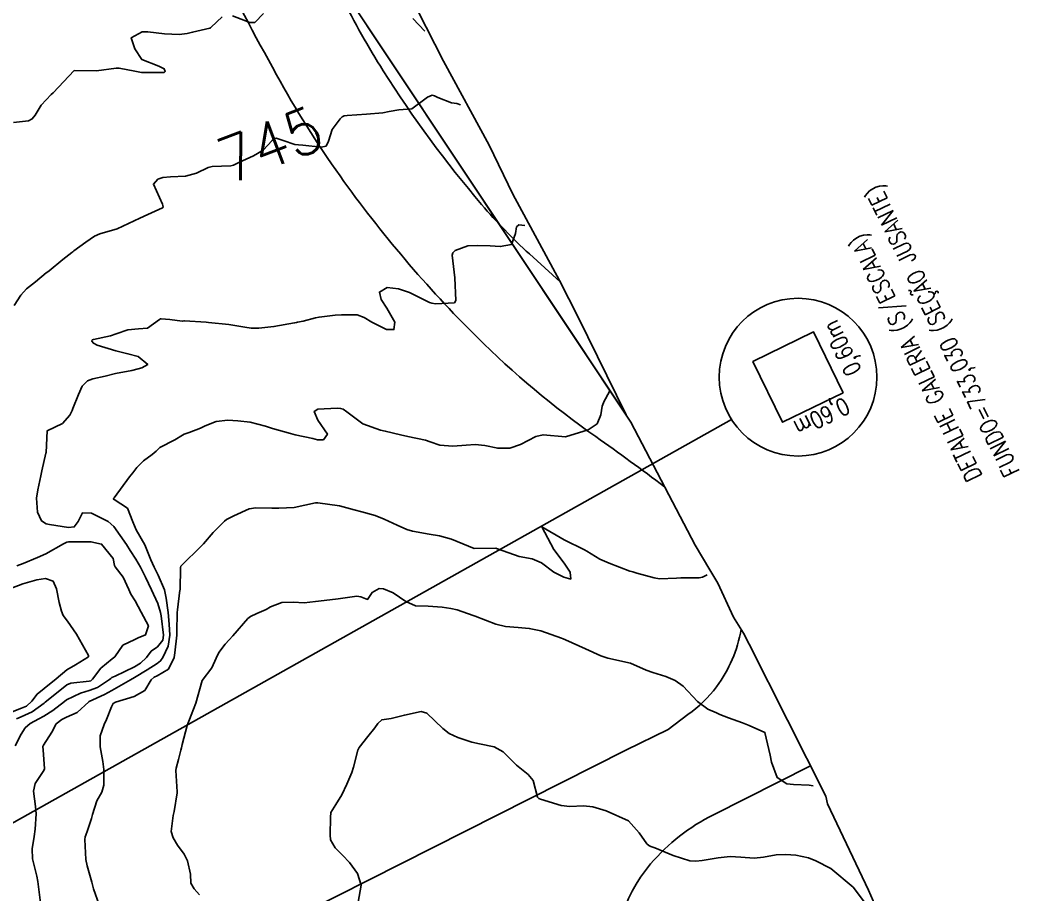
# Model space of a CAD drawing. Header units: metres. Extents: x 298520 to 308411, y 7433745 to 7450750.
# Drawn here: x 302910.7 to 302999.4, y 7441235.1 to 7441312.7 of the extents above; entities that cross this region are included whole.
import ezdxf
from ezdxf.enums import TextEntityAlignment as Align

# ---------------------------------------------------------------- set-up
doc = ezdxf.new("R2010")
doc.units = ezdxf.units.M
doc.header["$LTSCALE"] = 10
doc.linetypes.add('CONTINUO', pattern=[0])
for name, color, linetype in [('Area', 45, 'Continuous'), ('Cotas', 45, 'Continuous'), ('Curvas de Nivel 1m', 11, 'Continuous'), ('Curvas de Nivel 5m', 15, 'Continuous'), ('TEXTO', 45, 'Continuous'), ('Vias Primárias', 230, 'Continuous')]:
    doc.layers.add(name, color=color, linetype=linetype)
doc.styles.add('ROMANS', font='romans', dxfattribs={"height": 0.2})
doc.styles.add('Style-STANDARD', font='STANDARD.shx')

msp = doc.modelspace()

# ---------------------------------------------------------------- linework, layer by layer
at = {"layer": 'Area'}
msp.add_polyline3d([(302945.237, 7441315.066, 744.349), (302948.313, 7441309.003, 745.029), (302952.368, 7441301.544, 745.419), (302954.481, 7441297.208, 745.789), (302958.612, 7441289.543, 746.469), (302960.278, 7441286.293, 746.599), (302964.529, 7441277.606, 747.189), (302928.522, 7441331.73, 747.051), (302964.936, 7441276.956, 747.129), (302970.648, 7441266.037, 747.999), (302971.974, 7441263.846, 748.179), (302972.664, 7441262.68, 748.259), (302974.066, 7441259.668, 748.529), (302974.951, 7441258.24, 748.729), (302975.464, 7441257.252, 748.829), (302982.246, 7441243.78, 749.409), (302982.417, 7441243.085, 749.589), (302986.04, 7441235.445, 750.539), (302987.919, 7441231.175, 750.729)], dxfattribs=at)
at = {"layer": 'Curvas de Nivel 1m', "flags": 128}
for points, elevation in [([(302910.172, 7441303.544), (302911.485, 7441303.715), (302911.822, 7441303.882), (302912.078, 7441304.214), (302912.626, 7441305.084), (302913.511, 7441306.047), (302913.67, 7441306.198), (302915.533, 7441308.17), (302917.533, 7441308.15), (302919.287, 7441308.373), (302919.537, 7441308.378), (302920.944, 7441308.106), (302921.532, 7441308.002), (302921.636, 7441307.994), (302923.532, 7441308.005), (302923.631, 7441308.079), (302923.537, 7441308.33), (302923.057, 7441308.568), (302921.549, 7441309.14), (302920.922, 7441310.106), (302920.61, 7441311.073), (302921.578, 7441311.614), (302922.075, 7441311.598), (302923.576, 7441311.414), (302924.871, 7441311.356), (302925.577, 7441311.457), (302926.059, 7441311.564), (302927.582, 7441311.938), (302927.647, 7441311.965), (302927.714, 7441312.029), (302928.693, 7441312.923)], 744), ([(302929.598, 7441313.014), (302931.131, 7441312.445), (302931.59, 7441312.439), (302932.357, 7441313.217)], 744), ([(302945.598, 7441312.802), (302946.653, 7441311.67)], 744), ([(302910.301, 7441248.228), (302910.834, 7441249.287), (302911.209, 7441249.847), (302911.629, 7441250.212), (302912.407, 7441250.647), (302912.853, 7441250.886), (302913.665, 7441251.388), (302914.688, 7441252.173), (302914.874, 7441252.312), (302916.119, 7441252.919), (302916.883, 7441253.138), (302917.608, 7441253.42), (302918.688, 7441254.132), (302918.796, 7441254.228), (302918.895, 7441254.297), (302919.186, 7441254.416), (302920.904, 7441255.255), (302921.431, 7441255.572), (302921.952, 7441256.09), (302922.371, 7441256.636), (302922.927, 7441257.022), (302923.405, 7441257.606), (302923.467, 7441258.075), (302923.255, 7441259.782), (302923.205, 7441260.078), (302922.971, 7441260.878), (302922.422, 7441262.086), (302921.878, 7441263.213), (302921.443, 7441264.096), (302921.02, 7441264.801), (302920.504, 7441265.584), (302920.204, 7441266.112), (302919.056, 7441267.7), (302918.554, 7441268.135), (302917.07, 7441268.899), (302916.297, 7441268.931), (302915.904, 7441268.162), (302915.559, 7441267.662), (302915.054, 7441267.602), (302913.358, 7441267.896), (302913.059, 7441267.95), (302912.651, 7441268.204), (302912.295, 7441268.984), (302912.217, 7441270.209), (302912.334, 7441270.964), (302912.584, 7441272.205), (302912.662, 7441272.652), (302913.03, 7441274.201), (302913.047, 7441274.287), (302913.153, 7441276.2), (302914.503, 7441276.84), (302915.174, 7441277.596), (302915.354, 7441277.994), (302915.425, 7441278.168), (302915.941, 7441279.417), (302916.268, 7441280.159), (302916.727, 7441280.635), (302917.209, 7441280.798), (302918.3, 7441281.051), (302919.214, 7441281.271), (302920.671, 7441281.562), (302921.219, 7441281.691), (302921.543, 7441281.773), (302922.078, 7441282.091), (302921.233, 7441282.784), (302920.315, 7441283.036), (302919.24, 7441283.283), (302917.598, 7441283.796), (302917.25, 7441283.972), (302917.116, 7441284.151), (302917.146, 7441284.259), (302917.254, 7441284.308), (302918.755, 7441284.638), (302919.26, 7441284.803), (302920.316, 7441285.166), (302921.264, 7441285.252), (302922.062, 7441285.295), (302923.128, 7441286.081), (302923.216, 7441286.139), (302923.274, 7441286.148), (302924.027, 7441286.069), (302925.139, 7441285.919), (302925.272, 7441285.956), (302925.35, 7441285.971), (302927.271, 7441285.84), (302927.476, 7441285.823), (302929.269, 7441285.631), (302930.683, 7441285.405), (302931.266, 7441285.313), (302931.945, 7441285.295), (302933.268, 7441285.452), (302935.112, 7441285.773), (302935.272, 7441285.803), (302935.376, 7441285.825), (302935.866, 7441285.924), (302936.971, 7441286.22), (302937.279, 7441286.297), (302938.71, 7441286.467), (302939.282, 7441286.495), (302940.659, 7441286.492), (302941.279, 7441286.253), (302941.962, 7441285.853), (302943.267, 7441285.202), (302943.921, 7441285.179), (302944.004, 7441285.833), (302943.285, 7441287.079), (302942.804, 7441287.845), (302942.638, 7441288.512), (302943.309, 7441288.924), (302944.334, 7441288.803), (302945.303, 7441288.463), (302946.655, 7441287.8), (302947.081, 7441287.583), (302947.29, 7441287.521), (302947.606, 7441287.471), (302949.291, 7441287.544), (302949.42, 7441287.768), (302949.323, 7441289.77), (302949.097, 7441291.772), (302949.138, 7441291.98), (302949.349, 7441292.192), (302950.495, 7441292.614), (302951.357, 7441292.65), (302952.479, 7441292.606), (302953.355, 7441292.543), (302954.349, 7441292.719), (302954.703, 7441293.707), (302954.796, 7441294.289), (302954.998, 7441294.469), (302955.553, 7441294.42)], 746), ([(302912.544, 7441234.311), (302912.316, 7441236.204), (302912.219, 7441236.666), (302911.854, 7441238.208), (302911.819, 7441239.102), (302912.001, 7441240.207), (302912.09, 7441240.849), (302912.179, 7441242.206), (302912.122, 7441242.844), (302911.944, 7441244.208), (302912.096, 7441244.891), (302912.791, 7441245.963), (302912.89, 7441246.101), (302912.909, 7441246.199), (302912.812, 7441247.484), (302912.778, 7441248.2), (302912.788, 7441248.236), (302912.824, 7441248.292), (302913.576, 7441249.452), (302913.958, 7441250.189), (302914.449, 7441250.584), (302914.852, 7441250.772), (302915.806, 7441251.213), (302916.833, 7441252.15), (302916.858, 7441252.165), (302916.873, 7441252.173), (302918.23, 7441252.786), (302918.883, 7441253.146), (302920.543, 7441254.105), (302920.895, 7441254.301), (302922.015, 7441254.976), (302922.908, 7441255.543), (302923.208, 7441255.779), (302923.417, 7441256.075), (302923.899, 7441257.099), (302924.035, 7441258.069), (302923.985, 7441259.038), (302923.89, 7441260.071), (302923.717, 7441261.331), (302923.563, 7441262.074), (302923.003, 7441263.398), (302922.645, 7441264.084), (302922.358, 7441264.748), (302921.816, 7441266.092), (302921.053, 7441267.408), (302920.748, 7441268.105), (302920.283, 7441269.32), (302919.083, 7441270.108), (302919.041, 7441270.13), (302919.036, 7441270.178), (302919.084, 7441270.263), (302920.459, 7441272.11), (302920.746, 7441272.467), (302921.115, 7441272.931), (302921.69, 7441273.529), (302922.469, 7441274.087), (302922.818, 7441274.401), (302923.139, 7441274.709), (302924.479, 7441275.392), (302925.15, 7441275.806), (302925.314, 7441275.885), (302925.757, 7441276.044), (302926.758, 7441276.435), (302927.162, 7441276.641), (302928.162, 7441277.026), (302929.17, 7441277.134), (302930.069, 7441277.097), (302931.168, 7441276.953), (302932.526, 7441276.603), (302933.16, 7441276.403), (302934.739, 7441275.944), (302935.152, 7441275.838), (302936.733, 7441275.501), (302937.148, 7441275.411), (302937.669, 7441275.383), (302938.021, 7441275.901), (302937.171, 7441277.149), (302936.848, 7441277.915), (302937.185, 7441278.12), (302938.881, 7441278.199), (302939.186, 7441278.191), (302939.426, 7441278.127), (302939.748, 7441277.882), (302941.167, 7441276.826), (302942.744, 7441276.259), (302943.158, 7441276.169), (302944.518, 7441275.826), (302945.152, 7441275.705), (302946.728, 7441275.375), (302947.147, 7441275.221), (302948.008, 7441274.917), (302949.143, 7441274.824), (302950.321, 7441274.929), (302951.145, 7441274.99), (302951.997, 7441274.879), (302953.142, 7441274.644), (302954.199, 7441274.652), (302955.146, 7441274.978), (302956.53, 7441275.679), (302957.155, 7441275.848), (302959.153, 7441275.65), (302961.16, 7441276.285), (302961.96, 7441276.817), (302962.301, 7441277.609), (302962.413, 7441278.379), (302962.581, 7441278.819), (302962.712, 7441279.044), (302963.103, 7441279.8)], 747), ([(302917.758, 7441234.139), (302917.273, 7441235.538), (302917.108, 7441236.146), (302916.695, 7441237.596), (302916.586, 7441238.152), (302916.503, 7441239.936), (302916.531, 7441240.153), (302916.577, 7441240.3), (302916.731, 7441240.72), (302917.098, 7441241.796), (302917.181, 7441242.146), (302917.561, 7441243.346), (302918.002, 7441244.138), (302918.175, 7441244.74), (302918.179, 7441246.136), (302918.099, 7441246.841), (302917.853, 7441248.14), (302917.843, 7441249.13), (302918.204, 7441250.136), (302918.418, 7441250.565), (302918.867, 7441251.703), (302918.993, 7441252.006), (302919.217, 7441252.125), (302920.878, 7441252.621), (302921.822, 7441253.152), (302922.379, 7441254.085), (302922.635, 7441254.343), (302922.897, 7441254.465), (302923.925, 7441255.047), (302924.408, 7441256.065), (302924.492, 7441256.492), (302924.646, 7441258.063), (302924.652, 7441258.357), (302924.693, 7441260.063), (302924.707, 7441260.321), (302924.936, 7441262.06), (302924.945, 7441262.099), (302924.994, 7441264.06), (302925.014, 7441264.176), (302926.862, 7441266.032), (302926.96, 7441266.105), (302927.035, 7441266.181), (302927.891, 7441267.181), (302928.702, 7441268.014), (302928.889, 7441268.187), (302929.066, 7441268.318), (302929.714, 7441268.645), (302931.076, 7441269.26), (302931.676, 7441269.375), (302933.077, 7441269.34), (302933.712, 7441269.318), (302935.078, 7441269.405), (302936.964, 7441269.794), (302937.082, 7441269.817), (302937.179, 7441269.812), (302939.079, 7441269.539), (302940.403, 7441269.197), (302941.074, 7441269.01), (302942.252, 7441268.667), (302943.068, 7441268.356), (302944.209, 7441267.829), (302945.057, 7441267.439), (302945.575, 7441267.292), (302947.052, 7441267.03), (302947.961, 7441266.869), (302949.045, 7441266.591), (302951.033, 7441265.74), (302952.973, 7441265.781), (302953.034, 7441265.767), (302953.124, 7441265.719), (302955.026, 7441265.029), (302956.186, 7441264.844), (302957.021, 7441264.471), (302958.109, 7441263.659), (302959.006, 7441263.211), (302959.614, 7441263.034), (302959.566, 7441263.644), (302959.021, 7441264.447), (302958.127, 7441265.659), (302957.063, 7441267.67), (302959.046, 7441266.517), (302960.842, 7441265.632), (302961.032, 7441265.524), (302962.207, 7441264.795), (302963.021, 7441264.453), (302964.855, 7441263.741), (302965.014, 7441263.701), (302965.125, 7441263.689), (302965.467, 7441263.573), (302967.007, 7441263.136), (302967.488, 7441263.063), (302969.007, 7441263.127), (302969.395, 7441263.138), (302971.007, 7441263.145), (302971.304, 7441263.21), (302971.733, 7441263.42)], 748), ([(302909.893, 7441251.199), (302910.863, 7441251.577), (302911.314, 7441251.768), (302911.777, 7441252.211), (302912.259, 7441252.826), (302912.884, 7441253.319), (302913.948, 7441254.184), (302914.901, 7441254.982), (302915.651, 7441255.417), (302916.819, 7441256.151), (302916.81, 7441256.255), (302915.749, 7441258.162), (302914.954, 7441259.305), (302914.583, 7441259.8), (302914.416, 7441260.178), (302914.209, 7441260.946), (302913.969, 7441262.185), (302913.676, 7441262.866), (302913.002, 7441263.099), (302912.222, 7441262.986), (302910.997, 7441262.63), (302909.992, 7441262.235)], 744), ([(302926.663, 7441235.018), (302926.188, 7441235.557), (302925.912, 7441236.041), (302925.877, 7441236.85), (302925.607, 7441238.046), (302925.294, 7441238.636), (302924.717, 7441239.432), (302924.333, 7441240.064), (302924.158, 7441240.639), (302924.338, 7441242.064), (302924.417, 7441242.403), (302924.688, 7441244.061), (302924.689, 7441244.146), (302924.582, 7441246.062), (302924.603, 7441246.255), (302924.808, 7441247.034), (302925.018, 7441247.859), (302925.061, 7441248.056), (302925.126, 7441248.356), (302925.585, 7441250.049), (302925.943, 7441250.957), (302926.347, 7441252.038), (302926.893, 7441254.03), (302927.773, 7441255.152), (302928.151, 7441256.018), (302928.398, 7441256.538), (302928.932, 7441257.265), (302929.297, 7441257.645), (302929.64, 7441258), (302930.958, 7441259.526), (302931.209, 7441259.729), (302931.763, 7441259.972), (302932.594, 7441260.337), (302932.969, 7441260.564), (302933.963, 7441260.96), (302934.973, 7441260.978), (302935.971, 7441260.923), (302936.974, 7441261.043), (302937.726, 7441261.152), (302938.977, 7441261.281), (302940.634, 7441261.52), (302940.979, 7441261.477), (302941.592, 7441261.238), (302941.99, 7441261.85), (302942.617, 7441262.215), (302942.988, 7441262.17), (302943.863, 7441261.831), (302944.975, 7441261.061), (302945.835, 7441260.671), (302946.971, 7441260.624), (302948.206, 7441260.542), (302948.97, 7441260.432), (302949.526, 7441260.319), (302950.964, 7441259.805), (302951.128, 7441259.738), (302952.956, 7441259.038), (302953.833, 7441258.833), (302954.953, 7441258.749), (302955.933, 7441258.666), (302956.951, 7441258.46), (302958.799, 7441257.797), (302958.944, 7441257.739), (302959.144, 7441257.648), (302960.931, 7441256.848), (302962.295, 7441256.236), (302962.919, 7441256.019), (302964.913, 7441255.58), (302966.306, 7441254.958), (302966.905, 7441254.753), (302968.045, 7441254.395), (302968.898, 7441254.048), (302969.599, 7441253.523), (302970.873, 7441252.162), (302971.774, 7441251.496), (302972.54, 7441251.165), (302972.858, 7441251.026), (302973.615, 7441250.713), (302974.851, 7441250.284), (302975.439, 7441250.042), (302976.843, 7441249.43), (302977.325, 7441247.425), (302977.447, 7441246.79), (302977.924, 7441245.419), (302978.787, 7441244.858), (302979.395, 7441244.796), (302980.786, 7441244.745), (302981.133, 7441244.68)], 749)]:
    msp.add_lwpolyline(points, dxfattribs=dict(at, elevation=elevation))
at = {"layer": 'Curvas de Nivel 5m', "flags": 128}
for points, elevation in [([(302910.217, 7441287.308), (302910.81, 7441288.227), (302911.309, 7441288.79), (302912.104, 7441289.423), (302913.07, 7441290.203), (302913.21, 7441290.316), (302913.325, 7441290.406), (302914.54, 7441291.387), (302915.341, 7441292.016), (302915.423, 7441292.088), (302915.51, 7441292.168), (302916.582, 7441292.931), (302917.363, 7441293.474), (302917.82, 7441293.691), (302919.373, 7441294.13), (302921.383, 7441295.075), (302922.089, 7441295.39), (302923.392, 7441296), (302923.446, 7441296.079), (302923.396, 7441296.3), (302922.572, 7441298.089), (302922.984, 7441298.528), (302923.429, 7441298.677), (302924.098, 7441298.738), (302925.43, 7441298.801), (302926.395, 7441299.074), (302927.436, 7441299.575), (302927.799, 7441299.665), (302929.439, 7441299.719), (302929.679, 7441299.767), (302930.168, 7441299.999), (302931.449, 7441300.596), (302932.311, 7441301.115), (302933.126, 7441301.963), (302933.279, 7441302.148), (302933.466, 7441302.167), (302934.098, 7441301.95), (302935.134, 7441301.609), (302935.459, 7441301.571), (302935.841, 7441301.545), (302937.458, 7441301.376), (302937.907, 7441301.457), (302938.111, 7441301.904), (302938.445, 7441302.933), (302939.141, 7441303.894), (302939.324, 7441304.062), (302939.495, 7441304.148), (302939.787, 7441304.177), (302941.497, 7441304.308), (302942.931, 7441304.413), (302943.5, 7441304.525), (302944.364, 7441304.69), (302945.502, 7441304.762), (302946.907, 7441305.796), (302947.324, 7441305.982), (302947.514, 7441305.932), (302947.817, 7441305.787), (302949.035, 7441305.301), (302949.508, 7441305.245), (302949.823, 7441305.13)], 745), ([(302910.442, 7441250.633), (302910.852, 7441250.814), (302911.822, 7441251.247), (302912.87, 7441252.033), (302912.964, 7441252.107), (302913.085, 7441252.197), (302914.888, 7441253.664), (302915.247, 7441253.809), (302916.891, 7441253.985), (302917.017, 7441254.023), (302917.161, 7441254.147), (302917.92, 7441255.123), (302918.911, 7441255.96), (302919.154, 7441256.126), (302919.87, 7441257.175), (302920.937, 7441257.679), (302921.225, 7441257.811), (302921.864, 7441258.091), (302922.138, 7441258.901), (302921.502, 7441260.095), (302920.973, 7441261.111), (302920.582, 7441261.709), (302920.41, 7441262.109), (302919.904, 7441263.212), (302919.173, 7441264.128), (302919.127, 7441264.242), (302919.02, 7441264.872), (302917.977, 7441266.141), (302917.036, 7441266.35), (302916.842, 7441266.346), (302915.035, 7441266.339), (302914.882, 7441266.325), (302914.584, 7441266.177), (302913.024, 7441265.265), (302912.278, 7441264.95), (302911.015, 7441264.436), (302910.465, 7441264.228)], 745), ([(302940.653, 7441233.87), (302941.01, 7441235.865), (302940.689, 7441236.911), (302939.994, 7441237.877), (302939.356, 7441238.527), (302938.716, 7441239.179), (302938.298, 7441239.894), (302938.273, 7441240.351), (302938.296, 7441241.895), (302938.323, 7441242.329), (302938.764, 7441243.039), (302939.305, 7441243.882), (302939.742, 7441244.835), (302940.181, 7441245.869), (302940.327, 7441246.34), (302940.709, 7441247.862), (302940.825, 7441248.083), (302941.612, 7441249.075), (302942.23, 7441249.846), (302942.482, 7441250.208), (302942.85, 7441250.555), (302943.692, 7441250.673), (302944.854, 7441250.965), (302946.344, 7441251.284), (302946.856, 7441251.131), (302948.259, 7441249.776), (302948.839, 7441249.341), (302949.605, 7441248.992), (302950.831, 7441248.565), (302951.509, 7441248.419), (302952.827, 7441248.143), (302953.609, 7441247.712), (302954.805, 7441246.533), (302955.848, 7441245.684), (302956.267, 7441245.157), (302956.669, 7441243.672), (302956.771, 7441243.554), (302956.943, 7441243.495), (302958.762, 7441242.942), (302959.542, 7441242.862), (302960.762, 7441242.906), (302961.564, 7441242.815), (302962.756, 7441242.465), (302964.743, 7441241.58), (302965.684, 7441240.517), (302966.382, 7441239.555), (302966.55, 7441239.381), (302966.721, 7441239.31), (302967.071, 7441239.195), (302968.713, 7441238.497), (302970.178, 7441238.045), (302970.708, 7441238.005), (302971.274, 7441238.067), (302972.711, 7441238.303), (302973.766, 7441238.416), (302974.712, 7441238.348), (302975.89, 7441238.269), (302976.712, 7441238.37), (302977.848, 7441238.556), (302978.715, 7441238.589), (302979.591, 7441238.524), (302980.712, 7441238.288), (302981.368, 7441238.038), (302982.703, 7441237.36), (302984.678, 7441235.701), (302985.864, 7441234.125)], 750)]:
    msp.add_lwpolyline(points, dxfattribs=dict(at, elevation=elevation))
at = {"layer": 'TEXTO', "linetype": 'CONTINUO'}
msp.add_polyline3d([(302983.796, 7441279.571, 0), (302981.174, 7441284.968, 0), (302975.777, 7441282.347, 0), (302978.399, 7441276.95, 0), (302983.796, 7441279.571, 0)], close=True, dxfattribs=at)
msp.add_polyline3d([(302804.097, 7441181.914, 0), (302973.883, 7441277.197, 0)], dxfattribs=at)
msp.add_circle((302979.787, 7441280.959), 7, dxfattribs=at)
at = {"layer": 'Vias Primárias'}
for points, elevation in [([(302958.683, 7441289.406), (302955.948, 7441291.894, -0.032172), (302951.709, 7441296.281, -0.034586), (302942.97, 7441308.148, -0.027015), (302939.293, 7441314.697, 0.008445), (302935.392, 7441322.291, -0.003985), (302931.089, 7441330.489, -0.012699), (302927.867, 7441337.157, -0.04209), (302925.287, 7441344.441, -1.842334)], 746.474), ([(302980.899, 7441246.456), (302972.28, 7441242.125, 0.099577), (302966.708, 7441237.763, 0.228533), (302963.829, 7441226.888, 0.063555), (302965.751, 7441221.039), (302973.639, 7441202.023, 0.174423), (302977.865, 7441197.382, 0.195557), (302987.816, 7441196.377, 0.158791), (302993.646, 7441200.371), (302998.221, 7441205.195)], 749.294)]:
    msp.add_lwpolyline(points, format="xyb", dxfattribs=dict(at, elevation=elevation))
for points in [[(302927.862, 7441318.344, 0.005706), (302933.498, 7441307.8, 0.029293), (302939.145, 7441298.813, 0.042261), (302951.274, 7441284.528, 0.042515), (302961.834, 7441275.68, -0.008763), (302967.927, 7441271.238)], [(302974.738, 7441258.585, -0.119519), (302972.548, 7441253.48, -0.078335), (302970.022, 7441251.024), (302968.259, 7441249.7), (302964.517, 7441247.848), (302924.627, 7441227.706, -0.052287), (302915.526, 7441223.147, -0.13242), (302908.415, 7441222.458, -0.272872), (302897.854, 7441231.344, -0.029524), (302895.708, 7441238.821, 0.04498), (302893.131, 7441246.857), (302892.25, 7441248.94), (302882.167, 7441268.283), (302865.689, 7441297.845), (302856.089, 7441316.734, -0.163088)]]:
    msp.add_lwpolyline(points, format="xyb", dxfattribs=at)

# ---------------------------------------------------------------- texts
at = {"layer": 'Cotas', "style": 'Style-STANDARD'}
msp.add_text('745', height=4, rotation=20.97526, dxfattribs=at).set_placement((302932.952, 7441301.6, 745), align=Align.MIDDLE_CENTER)
at = {"layer": 'TEXTO', "style": 'ROMANS', "width": 0.8}
for s, rotation, p in [('FUNDO=733,030 (SEÇÃO JUSANTE)', 115.9075, (302999.49, 7441272.584)), ('DETALHE GALERIA (S/ESCALA)', 115.9075, (302996.164, 7441272.165)), ('0,60m', 115.9075, (302985.456, 7441281.553)), ('0,60m', 205.9075, (302983.888, 7441279.209))]:
    msp.add_text(s, height=1.5, rotation=rotation, dxfattribs=at).set_placement(p)

doc.saveas('drawing.dxf')
